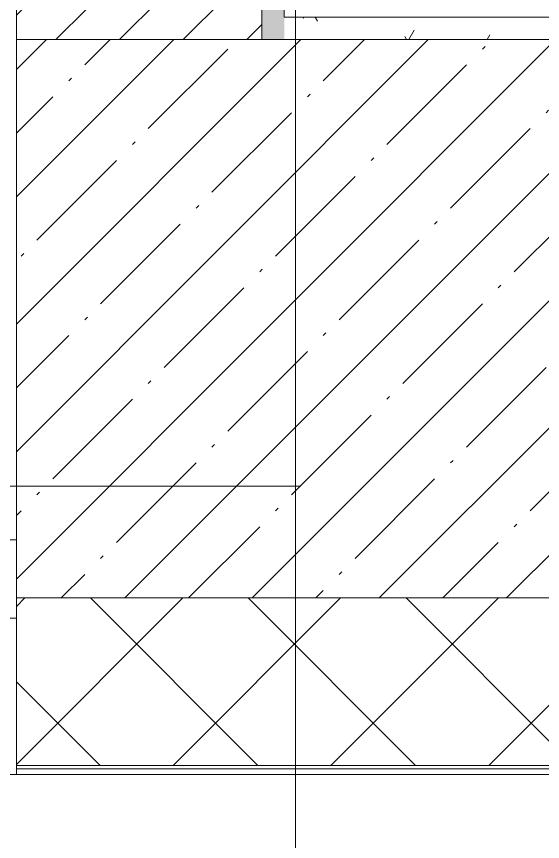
# Model space of a CAD drawing. Header units: millimetres. Extents: x 35316 to 242799, y -8553 to 29000.
# Drawn here: x 47410 to 47881, y -318 to 421 of the extents above; entities that cross this region are included whole.
import ezdxf

# ---------------------------------------------------------------- set-up
doc = ezdxf.new("R2010")
doc.units = ezdxf.units.MM
doc.linetypes.add('Осевая', pattern=[3175, 635, -476.25, 1587.5, -476.25])
for name, color, linetype, lineweight in [('A-GLAZ', 7, 'Continuous', 9), ('A-GLAZ-1', 7, 'Continuous', 13), ('A-WALL', 7, 'Continuous', 9), ('I-WALL', 7, 'Continuous', 9), ('S-COLS', 7, 'Continuous', 9), ('Оси', 7, 'Continuous', 9), ('Оси-2', 7, 'Осевая', 9)]:
    doc.layers.add(name, color=color, linetype=linetype, lineweight=lineweight)
for name, color, linetype, lineweight, true_color in [('A-WALL-1', 9, 'Continuous', 9, 0x808080), ('A-WALL-FNSH-1', 9, 'Continuous', 9, 0x808080), ('I-WALL-2', 9, 'Continuous', 9, 0x808080), ('S-COLS-1', 9, 'Continuous', 9, 0x808080)]:
    doc.layers.add(name, color=color, linetype=linetype, lineweight=lineweight, true_color=true_color)
pattern_1 = [(0, (0, 0), (121.92, 30.48), [10.058, -81.382, 10.058, -81.382, -487.68]), (0, (0, 0), (121.92, 30.48), [-182.88, 10.058, -172.822, 10.058, -81.382, -213.36]), (0, (0, 0), (121.92, 30.48), [-457.2, 10.058, -50.902, 10.058, -142.342]), (120, (45.72, 15.24), (-87.356454, 90.345817), [10.058, -81.382, 10.058, -81.382, -487.68]), (120, (45.72, 15.24), (-87.356454, 90.345817), [-182.88, 10.058, -172.822, 10.058, -81.382, -213.36]), (120, (45.72, 15.24), (-87.356454, 90.345817), [-457.2, 10.058, -50.902, 10.058, -142.342]), (240, (60.96, 76.2), (-34.563546, -120.825817), [10.058, -81.382, 10.058, -81.382, -487.68]), (240, (60.96, 76.2), (-34.563546, -120.825817), [-182.88, 10.058, -172.822, 10.058, -81.382, -213.36]), (240, (60.96, 76.2), (-34.563546, -120.825817), [-457.2, 10.058, -50.902, 10.058, -142.342])]

# ---------------------------------------------------------------- blocks, each defined once
blk = doc.blocks.new('BSC_Колонна _Прямоугольная - 500х500-V7-План раскладки напольных покрытий 3 этажа в осях 12-23')
at = {"layer": 'S-COLS'}
h = blk.add_hatch(dxfattribs=at)
h.set_pattern_fill('FP_8', color=256, style=0, pattern_type=2)
h.set_pattern_definition([(45, (-47660, -150), (-57.02463, 57.02463), []), (45, (-47602.975, -150), (-57.02463, 57.02463), [100.806, -20.161, 3.353, -16.808])])
h.paths.add_polyline_path([(-144.67, -250), (250, -250), (250, 250), (-250, 250), (-250, -250)])
at = {"layer": 'S-COLS-1'}
for p, q in [((250, 250), (-250, 250)), ((-250, 250), (-250, -250)), ((250, -250), (250, 250)), ((-250, -250), (250, -250))]:
    blk.add_line(p, q, dxfattribs=at)
blk = doc.blocks.new('120_Окно_СКБ_2Ст - 120_Окно_СКБ_2Ст 3100х2500 _мал_створка слева_ 2-V20-План раскладки напольных покрытий 3 этажа в осях 12-23')
at = {"layer": 'A-GLAZ'}
blk.add_line((-1531, -57), (-1550, -57), dxfattribs=at)
at = {"layer": 'A-GLAZ-1'}
for p, q in [((-1550, -127), (-1550, -57)), ((-1550, -57), (-1480, -57)), ((-1480, -127), (-1550, -127))]:
    blk.add_line(p, q, dxfattribs=at)

msp = doc.modelspace()

# ---------------------------------------------------------------- hatches: boundary and pattern name
at = {"layer": 'A-WALL'}
h = msp.add_hatch(dxfattribs=at)
h.set_pattern_fill('FP_20', color=256, style=0, pattern_type=2)
h.set_pattern_definition([(45, (0, 0), (-70.71068, 70.71068), []), (135, (0, 0), (-70.71068, -70.71068), [])])
h.paths.add_polyline_path([(52313.84, -250), (52660, -250), (52660, -100), (51910, -100), (51910, -250), (51944.72, -250)])
h.paths.add_polyline_path([(48160, -250), (48160, -100), (47410, -100), (47410, -250), (47884.44, -250)])
h.paths.add_polyline_path([(50260, -250), (51010, -250), (51010, -100), (50260, -100), (50260, -110.62)])
h.paths.add_polyline_path([(56410, -250), (56627.09, -250), (56627.09, -100), (56410, -100), (56410, -110.62)])
h.paths.add_polyline_path([(55266.77, -250), (55510, -250), (55510, -100), (54760, -100), (54760, -250), (54897.65, -250)])
h.paths.add_polyline_path([(42660, -250), (44310, -250), (44310, -100), (42660, -100), (42660, -110.62)])
h.paths.add_polyline_path([(41140, -250), (41760, -250), (41760, -100), (41140, -100), (41140, -110.62)])
h.paths.add_polyline_path([(38602.65, -250), (39040, -250), (39040, -100), (38602.65, -100), (38602.65, -140.57)])
at = {"layer": 'I-WALL'}
h = msp.add_hatch(dxfattribs=at)
h.set_pattern_fill('FP_17', color=256, style=0, pattern_type=2)
h.set_pattern_definition([(45, (0, 0), (-57.02463, 57.02463), []), (45, (57.025, 0), (-57.02463, 57.02463), [100.806, -20.161, 3.353, -16.808])])
h.paths.add_polyline_path([(47515.33, 400), (47630, 400), (47630, 7400), (47410, 7400), (47410, 400)])
at = {"layer": 'I-WALL-2'}
h = msp.add_hatch(dxfattribs=at)
h.set_pattern_fill('FP_70', color=256, style=0, pattern_type=2)
h.set_pattern_definition(pattern_1)
h.paths.add_polyline_path([(47630, 400), (47650, 400), (47650, 7380), (47630, 7380), (47630, 680.76)])
h = msp.add_hatch(dxfattribs=at)
h.set_pattern_fill('FP_70', color=256, style=0, pattern_type=2)
h.set_pattern_definition(pattern_1)
h.paths.add_polyline_path([(47930, 400), (47930, 420), (47650, 420), (47650, 400), (47910, 400)])

# ---------------------------------------------------------------- linework, layer by layer
at = {"layer": 'A-WALL'}
for p, q in [((47410, 400), (47410, 7400)), ((47630, 7400), (47630, 400)), ((47650, 7380), (47650, 420)), ((47410, -250), (48160, -250)), ((47410, -258), (44310, -258)), ((47410, -253), (48160, -253))]:
    msp.add_line(p, q, dxfattribs=at)
at = {"layer": 'A-WALL-1'}
for p, q in [((47930, 420), (47650, 420)), ((47410, -100), (47410, -250))]:
    msp.add_line(p, q, dxfattribs=at)
at = {"layer": 'A-WALL-FNSH-1'}
for p, q in [((47410, -250), (47410, -258)), ((47410, -258), (48160, -258))]:
    msp.add_line(p, q, dxfattribs=at)
at = {"layer": 'Оси'}
msp.add_line((47660, -1906.26), (47660, 593.74), dxfattribs=at)
at = {"layer": 'Оси-2'}
msp.add_line((38615.94, 0), (82179.48, 0), dxfattribs=at)

# ---------------------------------------------------------------- block references
at = {"layer": 'A-GLAZ', "rotation": 180}
msp.add_blockref('120_Окно_СКБ_2Ст - 120_Окно_СКБ_2Ст 3100х2500 _мал_створка слева_ 2-V20-План раскладки напольных покрытий 3 этажа в осях 12-23', (45860, -175), dxfattribs=at)
at = {"layer": 'S-COLS'}
msp.add_blockref('BSC_Колонна _Прямоугольная - 500х500-V7-План раскладки напольных покрытий 3 этажа в осях 12-23', (47660, 150), dxfattribs=at)

doc.saveas('drawing.dxf')
